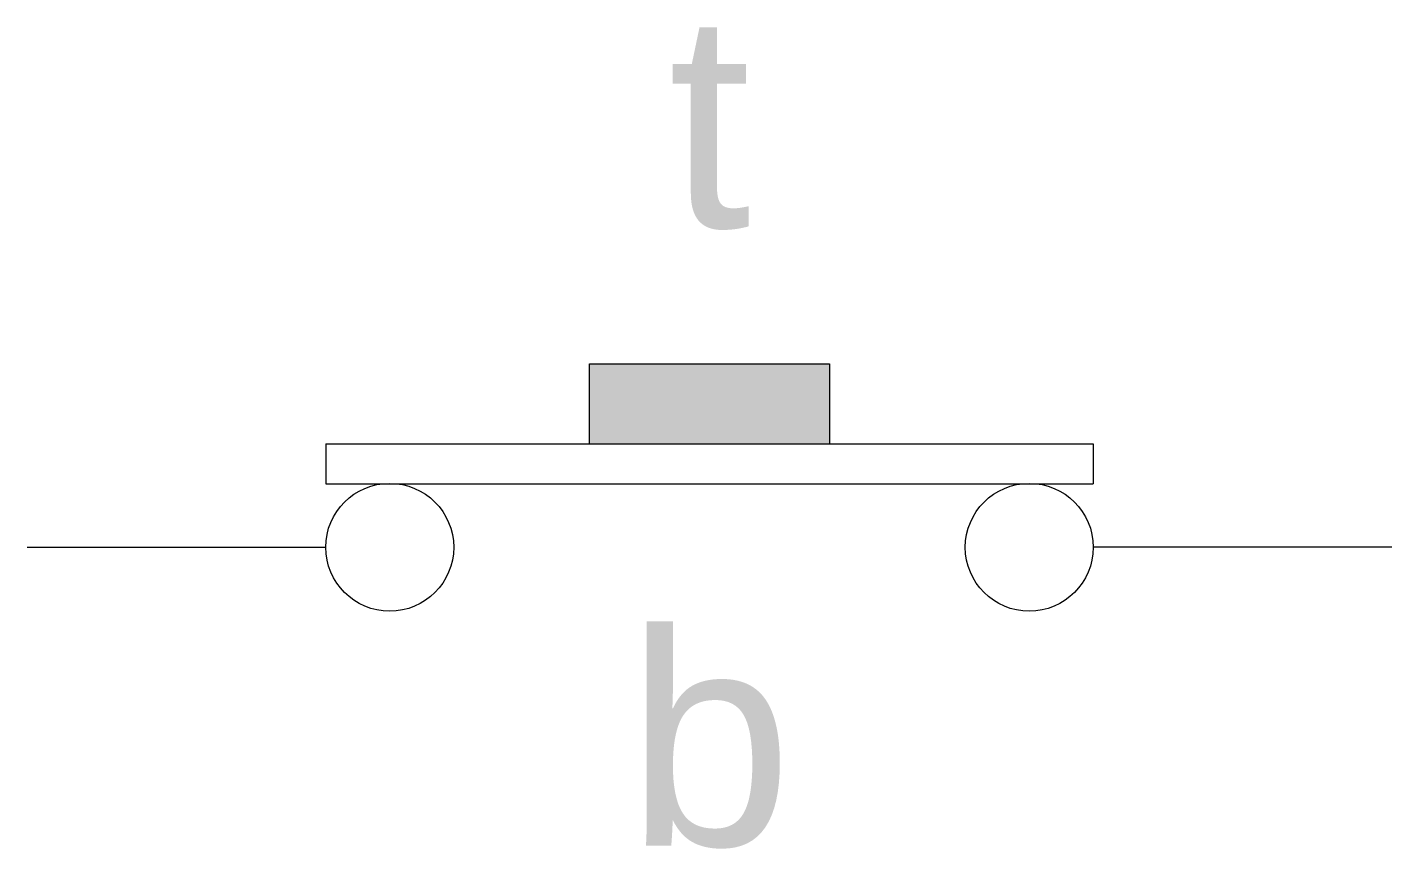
# Model space of a CAD drawing. Header units: millimetres. Extents: x -8 to 8, y -3.5 to 6.1.
import ezdxf
from ezdxf.enums import TextEntityAlignment as Align

# ---------------------------------------------------------------- set-up
doc = ezdxf.new("R2010")
doc.units = ezdxf.units.MM
doc.layers.get('0').update_dxf_attribs({"lineweight": 25})
doc.layers.add('OBJECT', color=18, linetype='Continuous', lineweight=25, true_color=0x000000)
doc.styles.add('textstyle3', font='')
doc.styles.get('textstyle3').set_extended_font_data('Arial')

msp = doc.modelspace()

# ---------------------------------------------------------------- hatches: boundary and pattern name
at = {"layer": 'OBJECT', "transparency": 33554687}
msp.add_hatch(color=256, dxfattribs=at).paths.add_polyline_path([(1.40625, 2.15), (1.40625, 1.2125), (-1.40625, 1.2125), (-1.40625, 2.15)], flags=0)

# ---------------------------------------------------------------- linework, layer by layer
at = {"layer": 'OBJECT'}
for p, q in [((-1.40625, 1.2125), (-1.40625, 2.15)), ((-1.40625, 2.15), (1.40625, 2.15)), ((1.40625, 2.15), (1.40625, 1.2125)), ((-4.5, 1.2125), (4.5, 1.2125)), ((-4.5, 1.2125), (-4.5, 0.74375)), ((-1.40625, 1.2125), (1.40625, 1.2125)), ((4.5, 1.2125), (4.5, 0.74375)), ((-4.5, 0.74375), (4.5, 0.74375)), ((-8, 0), (-4.5, 0)), ((8, 0), (4.5, 0))]:
    msp.add_line(p, q, dxfattribs=at)
for centre in [(-3.75, 0), (3.75, 0)]:
    msp.add_circle(centre, 0.75, dxfattribs=at)

# ---------------------------------------------------------------- texts
at = {"style": 'textstyle3'}
msp.add_attdef('t', text='', height=2.5, dxfattribs=at).set_placement((0, 3), align=Align.BOTTOM_CENTER)
msp.add_attdef('b', text='', height=2.5, dxfattribs=at).set_placement((0, -1), align=Align.TOP_CENTER)

doc.saveas('drawing.dxf')
